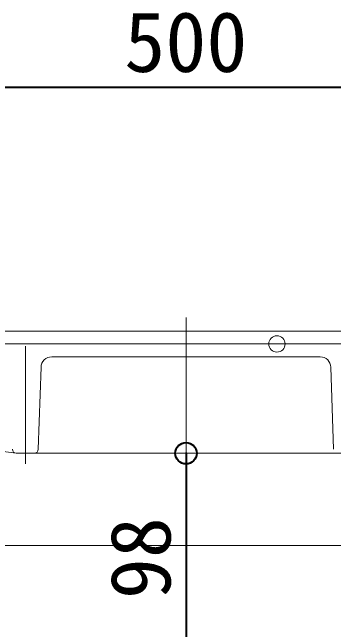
# Model space of a CAD drawing. Units: millimetres at full size, sheet at 1:20. Extents: x -5952 to 5966, y -3160 to 3160.
# Drawn here: x -3324.8 to -3174.8, y 2440.7 to 2728.7 of the extents above; entities that cross this region are included whole.
import ezdxf
from ezdxf.enums import TextEntityAlignment as Align

# ---------------------------------------------------------------- set-up
doc = ezdxf.new("R2010")
doc.units = ezdxf.units.MM
doc.header["$LTSCALE"] = 20
doc.header["$PDMODE"] = 32
doc.header["$PDSIZE"] = 10
for name, color, linetype, lineweight in [('0-5_TEMP01', 3, 'Continuous', 18), ('0-7_躯体', 7, 'Continuous', 9), ('0-C_寸法', 1, 'Continuous', 40)]:
    doc.layers.add(name, color=color, linetype=linetype, lineweight=lineweight)
doc.styles.add('ＭＳ ゴシック', font='')
doc.styles.get('ＭＳ ゴシック').set_extended_font_data('MS Gothic')

msp = doc.modelspace()

# ---------------------------------------------------------------- linework, layer by layer
at = {"layer": '0-5_TEMP01'}
for p, q in [((-3243.76, 2586.35), (-3243.76, 2429.98)), ((-3318.76, 2572.98), (-3318.76, 2517.98))]:
    msp.add_line(p, q, dxfattribs=at)
at = {"layer": '0-7_躯体'}
for p, q in [((-3501.77, 2579.98), (-2985.77, 2579.98)), ((-2993.77, 2579.98), (-3493.76, 2579.98)), ((-3081.27, 2573.99), (-3421.26, 2573.99)), ((-3181.1, 2567.98), (-3306.43, 2567.98)), ((-3312.7, 2524.91), (-3311.42, 2563.15)), ((-3174.83, 2524.91), (-3176.11, 2563.15)), ((-3446.49, 2540.22), (-3323.11, 2523)), ((-3164.7, 2522.98), (-3322.83, 2522.98)), ((-3429.53, 2479.98), (-2993.77, 2479.98))]:
    msp.add_line(p, q, dxfattribs=at)
msp.add_circle((-3201.31, 2573.99), 3.81, dxfattribs=at)
for centre, radius, start, end in [((-3306.43, 2562.98), 5, 90, 178.091), ((-3181.1, 2562.98), 5, 1.909, 90), ((-3322.83, 2524.98), 2, 181.909, 270), ((-3314.7, 2524.98), 2, 270, 358.091)]:
    msp.add_arc(centre, radius, start, end, dxfattribs=at)
at = {"layer": '0-C_寸法'}
for p, q in [((-2993.77, 2693.69), (-3493.76, 2693.69)), ((-3243.76, 2522.98), (-3243.76, 2425.19))]:
    msp.add_line(p, q, dxfattribs=at)
msp.add_point((-3243.76, 2522.98), dxfattribs=at)

# ---------------------------------------------------------------- texts
at = {"layer": '0-C_寸法', "style": 'ＭＳ ゴシック'}
msp.add_text('500', height=28.15, dxfattribs=at).set_placement((-3272.56, 2692.47), align=Align.BOTTOM_LEFT)
msp.add_text('98', height=28.15, rotation=90, dxfattribs=at).set_placement((-3242.55, 2454.89), align=Align.BOTTOM_LEFT)

doc.saveas('drawing.dxf')
